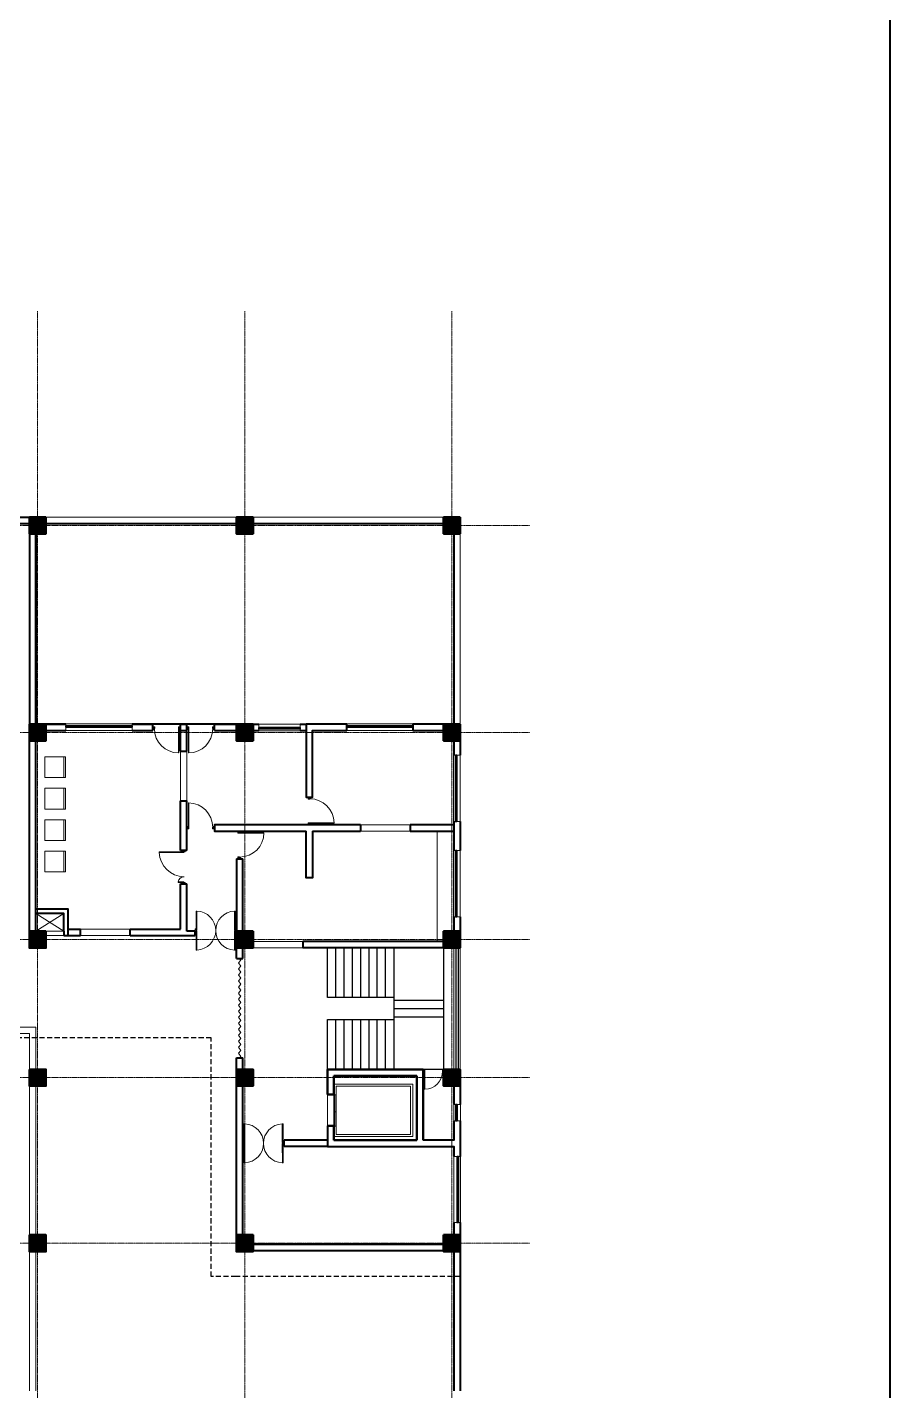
# Model space of a CAD drawing. Header units: millimetres. Extents: x 2399484 to 3337895, y 3598750 to 3969149.
# Drawn here: x 2586544 to 2617776, y 3655675 to 3705062 of the extents above; entities that cross this region are included whole.
import ezdxf

# ---------------------------------------------------------------- set-up
doc = ezdxf.new("R2010")
doc.units = ezdxf.units.MM
doc.header["$MEASUREMENT"] = 0
doc.linetypes.add('CENTER', pattern=[2, 1.25, -0.25, 0.25, -0.25])
doc.linetypes.add('DASHED', pattern=[0.75, 0.5, -0.25])
for name, color, linetype, lineweight in [('centreline', 52, 'CENTER', 5), ('Column-0.5', 14, 'Continuous', 50), ('door', 41, 'Continuous', 5), ('Door Opening-0.09', 253, 'Continuous', 9), ('Furniture Hospital-0.09', 44, 'Continuous', 9), ('Hatch', 9, 'Continuous', 9), ('hidden lines', 205, 'DASHED', 5), ('Sill Level', 140, 'Continuous', 20), ('stairs', 6, 'Continuous', 25), ('WALL 0.2', 7, 'Continuous', 20), ('wall 0.4', 7, 'Continuous', 40), ('Wall-0.5', 7, 'Continuous', 50), ('WINDOW', 152, 'Continuous', 30), ('Windows Plan', 152, 'Continuous', 35)]:
    doc.layers.add(name, color=color, linetype=linetype, lineweight=lineweight)
doc.linetypes.add('ZIGZAG', pattern='A,0.0001,-0.2,[131,ltypeshp.shx,S=0.2,R=0,X=-0.2,Y=0],-0.4,[131,ltypeshp.shx,S=0.2,R=180,X=0.2,Y=0],-0.2', length=0.8001)

# ---------------------------------------------------------------- blocks, each defined once
blk = doc.blocks.new('2ft column')
at = {"layer": 'Hatch', "ltscale": 5}
h = blk.add_hatch(color=256, dxfattribs=at)
h.dxf.hatch_style = 1
h.paths.add_polyline_path([(2207385, 4176559), (2207985, 4176559), (2207985, 4175959), (2207385, 4175959)])
at = {"layer": 'Column-0.5', "ltscale": 5}
blk.add_lwpolyline([(2207385, 4176559), (2207985, 4176559), (2207985, 4175959), (2207385, 4175959)], close=True, dxfattribs=at)
at = {"layer": 'Defpoints', "ltscale": 5}
for points in [[(2207985, 4176559), (2207385, 4175959)], [(2207985, 4175959), (2207385, 4176559)]]:
    blk.add_lwpolyline(points, dxfattribs=at)
blk = doc.blocks.new("door 3'3")
at = {"layer": 'door'}
for p, q in [((82769.4, -31237.4), (82769.4, -31203.4)), ((82769.8, -31203.4), (82769.4, -31203.4)), ((82769.8, -31237.4), (82769.8, -31203.4))]:
    blk.add_line(p, q, dxfattribs=at)
at = {"layer": 'door', "ltscale": 80}
for points in [[(82769.8, -31239.8), (82767.4, -31239.8), (82767.4, -31239.4), (82766.9, -31239.4), (82766.9, -31236.4), (82767.4, -31236.4), (82767.4, -31235.9), (82769.4, -31235.9), (82769.4, -31237.4), (82769.8, -31237.4)], [(82802.9, -31239.8), (82805.4, -31239.8), (82805.4, -31239.4), (82805.9, -31239.4), (82805.9, -31236.4), (82805.4, -31236.4), (82805.4, -31235.9), (82803.4, -31235.9), (82803.4, -31237.4), (82802.9, -31237.4)]]:
    blk.add_lwpolyline(points, close=True, dxfattribs=at)
blk.add_arc((82769.4, -31237.4), 34, 0, 89.2047, dxfattribs=at)
at = {"layer": 'Hatch'}
for centre, radius, start, end in [((82767.7, -31239.9), 2.68, 36.7582, 107.5329), ((82767.3, -31240.3), 1.96, 14.7681, 101.3525), ((82757.2, -31236.2), 10.6, 342.6842, 1.6014), ((82764.4, -31235.9), 4.57, 311.0325, 0.2101), ((82768.1, -31239.1), 3.04, 64.8198, 103.5348), ((82767.3, -31236.1), 3.25, 271.0473, 321.5319), ((82805.1, -31239.9), 2.68, 72.4671, 143.2418), ((82805.5, -31236.1), 3.25, 218.4681, 268.9527), ((82804.7, -31239.1), 3.04, 76.4652, 115.1802), ((82805.5, -31240.3), 1.96, 78.6475, 165.2319), ((82808.4, -31235.9), 4.57, 179.7899, 228.9675), ((82815.6, -31236.2), 10.6, 178.3986, 197.3158)]:
    blk.add_arc(centre, radius, start, end, dxfattribs=at)
blk = doc.blocks.new('MAIN DOOR')
at = {"layer": 'door', "ltscale": 1000}
for points in [[(2346.1, 190.6), (2346.1, 188.5)], [(2348.9, 188.1), (2347.4, 188.1), (2347.4, 188.5), (2346.1, 188.5), (2346.1, 190.6), (2350.2, 190.6)], [(2347.4, 188.1), (2348.9, 188.1), (2348.9, 188.5), (2350.2, 188.5), (2350.2, 190.6), (2346.1, 190.6)], [(2350.2, 190.6), (2350.2, 188.5)], [(2313.4, 120.7), (2347.3, 120.7), (2347.3, 121.9), (2313.4, 121.9), (2313.4, 120.7)], [(2348.8, 121.1), (2347.3, 121.1), (2347.3, 120.7), (2346, 120.7), (2346, 118.6), (2350.1, 118.6)], [(2347.3, 121.1), (2348.8, 121.1), (2348.8, 120.7), (2350.1, 120.7), (2350.1, 118.6), (2346, 118.6)], [(2346, 118.6), (2346, 120.7)], [(2381.3, 120.7), (2348.8, 120.7), (2348.8, 121.9), (2381.3, 121.9), (2381.3, 120.7)], [(2350.1, 118.6), (2350.1, 120.7)]]:
    blk.add_lwpolyline(points, dxfattribs=at)
for points in [[(2313.5, 188.5), (2347.4, 188.5), (2347.4, 187.3), (2313.5, 187.3)], [(2381.3, 188.5), (2348.9, 188.5), (2348.9, 187.3), (2381.3, 187.3)]]:
    blk.add_lwpolyline(points, close=True, dxfattribs=at)
at = {"layer": 'Door Opening-0.09', "ltscale": 1000}
for centre, start, end in [((2347.4, 188.5), 182.1168, 357.8826), ((2347.3, 120.7), 2.1167, 177.8826)]:
    blk.add_arc(centre, 33.9, start, end, dxfattribs=at)
at = {"layer": 'WINDOW', "ltscale": 5}
blk.add_line((2350.1, 190.6), (2350.1, 190.6), dxfattribs=at)
blk = doc.blocks.new('d1')
at = {"layer": 'door'}
for p, q in [((2442.7, 10746.2), (2408.3, 10746.2)), ((2408.3, 10746.2), (2408.3, 10745.7)), ((2442.7, 10745.7), (2408.3, 10745.7))]:
    blk.add_line(p, q, dxfattribs=at)
at = {"layer": 'door', "ltscale": 80}
for points in [[(2445, 10779.7), (2445, 10782), (2444.6, 10782), (2444.6, 10782.4), (2441.8, 10782.4), (2441.8, 10782), (2441.4, 10782), (2441.4, 10780.1), (2442.7, 10780.1), (2442.7, 10779.7)], [(2445, 10746.2), (2445, 10743.9), (2444.6, 10743.9), (2444.6, 10743.4), (2441.8, 10743.4), (2441.8, 10743.9), (2441.4, 10743.9), (2441.4, 10745.7), (2442.7, 10745.7), (2442.7, 10746.2)]]:
    blk.add_lwpolyline(points, close=True, dxfattribs=at)
at = {"layer": 'Door Opening-0.09', "ltscale": 80}
blk.add_arc((2442.7, 10745.7), 34.4, 90, 179.274, dxfattribs=at)
at = {"layer": 'hidden lines'}
for centre, radius, start, end in [((2441.6, 10791.4), 9.82, 268.3986, 287.3158), ((2441.4, 10784.8), 4.22, 269.7899, 318.9675), ((2444.3, 10781.3), 2.81, 166.4652, 205.1802), ((2445, 10781.7), 2.48, 162.4671, 233.2418), ((2441.6, 10782), 3, 308.4681, 358.9527), ((2445.5, 10782.1), 1.81, 168.6475, 255.2319), ((2441.4, 10741.1), 4.22, 41.0325, 90.2101), ((2441.6, 10734.5), 9.82, 72.6842, 91.6014), ((2444.3, 10744.5), 2.81, 154.8198, 193.5348), ((2445, 10744.2), 2.48, 126.7582, 197.5329), ((2441.6, 10743.8), 3, 1.0473, 51.5319), ((2445.5, 10743.8), 1.81, 104.7681, 191.3525)]:
    blk.add_arc(centre, radius, start, end, dxfattribs=at)
blk = doc.blocks.new("door 5'")
at = {"layer": 'door', "ltscale": 1000}
for points in [[(2177525, 4317078), (2177525, 4317062), (2177516, 4317062), (2177516, 4317020), (2177473, 4317020), (2177474, 4317105)], [(2177525, 4317062), (2177525, 4317105), (2177474, 4317105), (2177473, 4317020)], [(2177473, 4317020), (2177516, 4317020)], [(2177474, 4317105), (2177516, 4317105)], [(2178697, 4316120), (2178697, 4317060), (2178671, 4317060), (2178671, 4316120), (2178697, 4316120)], [(2178689, 4317076), (2178689, 4317060), (2178697, 4317060), (2178697, 4317018), (2178740, 4317018), (2178740, 4317104)], [(2178689, 4317060), (2178689, 4317104), (2178740, 4317104), (2178740, 4317018)], [(2178740, 4317018), (2178697, 4317018)]]:
    blk.add_lwpolyline(points, dxfattribs=at)
blk.add_lwpolyline([(2177516, 4316839), (2177516, 4317062), (2177543, 4317062), (2177543, 4316839)], close=True, dxfattribs=at)
at = {"layer": 'Door Opening-0.09', "ltscale": 1000}
for centre, radius, start, end in [((2177516, 4317062), 224, 276.6944, 2.344), ((2178697, 4317076), 957, 180.3416, 268.4244)]:
    blk.add_arc(centre, radius, start, end, dxfattribs=at)
at = {"layer": 'WINDOW', "ltscale": 5}
blk.add_line((2177474, 4317104), (2177474, 4317104), dxfattribs=at)
blk = doc.blocks.new('w1')
at = {"layer": 'Sill Level'}
blk.add_lwpolyline([(2460641, 3827503), (2460641, 3825103), (2460401, 3825103), (2460401, 3827503)], close=True, dxfattribs=at)
at = {"layer": 'Windows Plan'}
blk.add_lwpolyline([(2460521, 3825103), (2460521, 3827503), (2460473, 3827503), (2460473, 3825103)], close=True, dxfattribs=at)
blk = doc.blocks.new('w2')
at = {"layer": 'Sill Level'}
blk.add_lwpolyline([(2444138, 3818930), (2445638, 3818930), (2445638, 3818690), (2444138, 3818690)], close=True, dxfattribs=at)
at = {"layer": 'Windows Plan'}
blk.add_lwpolyline([(2445638, 3818810), (2444138, 3818810), (2444138, 3818762), (2445638, 3818762)], close=True, dxfattribs=at)
blk = doc.blocks.new('v2')
at = {"layer": 'Sill Level'}
blk.add_lwpolyline([(2448277, 3818910), (2448877, 3818910), (2448877, 3818670), (2448277, 3818670)], close=True, dxfattribs=at)
at = {"layer": 'Windows Plan'}
blk.add_lwpolyline([(2448877, 3818790), (2448277, 3818790), (2448277, 3818743), (2448877, 3818743)], close=True, dxfattribs=at)

msp = doc.modelspace()

# ---------------------------------------------------------------- linework, layer by layer
at = {"layer": 'centreline', "ltscale": 5}
for p, q in [((2586918.8, 3694774.4), (2586918.8, 3652468)), ((2586918.8, 3694774.4), (2586918.8, 3652468)), ((2594418.8, 3694774.4), (2594418.8, 3652468)), ((2594418.8, 3694774.4), (2594418.8, 3652468)), ((2601918.8, 3694774.4), (2601918.8, 3652468)), ((2601918.8, 3694774.4), (2601918.8, 3652468)), ((2604746, 3687016.3), (2560402.6, 3687016.3)), ((2604746, 3687016.3), (2560402.6, 3687016.3)), ((2604746, 3679516.3), (2560402.6, 3679516.3)), ((2604746, 3679516.3), (2560402.6, 3679516.3)), ((2604746, 3672016.3), (2578368.8, 3672016.3)), ((2604146, 3672016.3), (2578368.8, 3672016.3)), ((2604746, 3672016.3), (2578368.8, 3672016.3)), ((2604146, 3672016.3), (2578368.8, 3672016.3)), ((2604746, 3667016.3), (2582832.4, 3667016.3)), ((2604746, 3667016.3), (2582832.4, 3667016.3)), ((2604746, 3661016.3), (2582832.4, 3661016.3)), ((2604746, 3661016.3), (2582832.4, 3661016.3))]:
    msp.add_line(p, q, dxfattribs=at)
at = {"layer": 'Furniture Hospital-0.09', "ltscale": 5}
for p, q in [((2597648.8, 3666779.6), (2597648.8, 3666396.3)), ((2597725.5, 3666702.9), (2597725.5, 3666396.3)), ((2600425.2, 3666702.9), (2597725.5, 3666702.9)), ((2600425.2, 3664956.3), (2600425.2, 3666702.9)), ((2597648.8, 3666396.3), (2597725.5, 3666396.3)), ((2597687.2, 3666396.3), (2597687.2, 3665262.9)), ((2597687.2, 3665782.9), (2597648.8, 3665782.9)), ((2597725.5, 3665782.9), (2597687.2, 3665782.9)), ((2597648.8, 3665262.9), (2597648.8, 3664879.6)), ((2597648.8, 3665262.9), (2597725.5, 3665262.9)), ((2597725.5, 3665262.9), (2597725.5, 3664956.3)), ((2597648.8, 3664879.6), (2600501.8, 3664879.6)), ((2597725.5, 3664956.3), (2600425.2, 3664956.3))]:
    msp.add_line(p, q, dxfattribs=at)
at = {"layer": 'Furniture Hospital-0.09'}
for points in [[(2587931.3, 3677886.1), (2587931.3, 3678636.1), (2587181.3, 3678636.1), (2587181.3, 3677886.1), (2587931.3, 3677886.1)], [(2587863, 3678636.1), (2587863, 3677886.1)], [(2587931.3, 3676746.2), (2587931.3, 3677496.2), (2587181.3, 3677496.2), (2587181.3, 3676746.2), (2587931.3, 3676746.2)], [(2587863, 3677496.2), (2587863, 3676746.2)], [(2587931.3, 3675606.4), (2587931.3, 3676356.4), (2587181.3, 3676356.4), (2587181.3, 3675606.4), (2587931.3, 3675606.4)], [(2587863, 3676356.4), (2587863, 3675606.4)], [(2587931.3, 3674466.5), (2587931.3, 3675216.5), (2587181.3, 3675216.5), (2587181.3, 3674466.5), (2587931.3, 3674466.5)], [(2587863, 3675216.5), (2587863, 3674466.5)]]:
    msp.add_lwpolyline(points, dxfattribs=at)
at = {"layer": 'Furniture Hospital-0.09', "ltscale": 5}
for points in [[(2597648.8, 3666779.6), (2600501.8, 3666779.6), (2600501.8, 3664879.6)], [(2597648.8, 3665262.9), (2597648.8, 3666396.3)], [(2597725.5, 3666396.3), (2597725.5, 3665262.9)]]:
    msp.add_lwpolyline(points, dxfattribs=at)
at = {"layer": 'Hatch', "ltscale": 5}
for points in [[(2587868.8, 3672966.3), (2586848.8, 3672316.3)], [(2586848.8, 3672966.3), (2587868.8, 3672316.3)]]:
    msp.add_lwpolyline(points, dxfattribs=at)
at = {"layer": 'stairs', "linetype": 'DASHED', "ltscale": 366}
msp.add_lwpolyline([(2602218.8, 3660716.3), (2602218.8, 3659816.3), (2594107.5, 3659816.3), (2593207.5, 3659816.3), (2593207.5, 3668457.1), (2558057.6, 3668457.1), (2558057.6, 3671787.9)], dxfattribs=at)
at = {"layer": 'stairs', "ltscale": 5}
for points in [[(2599818.8, 3669916.3), (2597418.8, 3669916.3), (2597418.8, 3671716.3)], [(2597718.8, 3669916.3), (2597718.8, 3671716.3)], [(2598018.8, 3669916.3), (2598018.8, 3671716.3)], [(2598318.8, 3669916.3), (2598318.8, 3671716.3)], [(2598618.8, 3669916.3), (2598618.8, 3671716.3)], [(2598918.8, 3669916.3), (2598918.8, 3671716.3)], [(2599218.8, 3669916.3), (2599218.8, 3671716.3)], [(2599518.8, 3669916.3), (2599518.8, 3671716.3)], [(2599818.8, 3671716.3), (2599818.8, 3667316.3)], [(2601618.8, 3671716.3), (2601618.8, 3667316.3), (2600878.6, 3667316.3)], [(2599818.8, 3669816.3), (2601618.8, 3669816.3)], [(2599818.8, 3669516.3), (2601618.8, 3669516.3)], [(2597418.8, 3667316.3), (2597418.8, 3669116.3), (2599818.8, 3669116.3)], [(2597718.8, 3667316.3), (2597718.8, 3669116.3)], [(2598018.8, 3667316.3), (2598018.8, 3669116.3)], [(2598318.8, 3667316.3), (2598318.8, 3669116.3)], [(2598618.8, 3667316.3), (2598618.8, 3669116.3)], [(2598918.8, 3667316.3), (2598918.8, 3669116.3)], [(2599218.8, 3667316.3), (2599218.8, 3669116.3)], [(2599518.8, 3667316.3), (2599518.8, 3669116.3)], [(2599818.8, 3669216.3), (2601618.8, 3669216.3)]]:
    msp.add_lwpolyline(points, dxfattribs=at)
at = {"layer": 'WALL 0.2', "ltscale": 5}
for p, q in [((2587218.8, 3687316.3), (2601618.8, 3687316.3)), ((2587218.8, 3687086.3), (2601618.8, 3687086.3)), ((2601988.8, 3686716.3), (2601988.8, 3679816.3)), ((2602218.8, 3686716.3), (2602218.8, 3679816.3)), ((2601388.8, 3675946.3), (2601388.8, 3671946.3)), ((2558057.6, 3668616.3), (2586618.8, 3668616.3)), ((2558287.6, 3668846.3), (2586848.8, 3668846.3)), ((2586618.8, 3668616.3), (2586618.8, 3655675.3)), ((2586848.8, 3668846.3), (2586848.8, 3655675.3)), ((2597418.8, 3666401.3), (2597418.8, 3665268)), ((2597648.8, 3665268), (2597648.8, 3666401.3))]:
    msp.add_line(p, q, dxfattribs=at)
for points in [[(2594718.8, 3687316.3), (2601618.8, 3687316.3)], [(2592088.8, 3677047.5), (2592088.8, 3678847.5)], [(2592318.8, 3677047.5), (2592318.8, 3678847.5)], [(2598611, 3676176.3), (2600411, 3676176.3)], [(2598611, 3675946.3), (2598611, 3675946.3)], [(2598611, 3675946.3), (2600411, 3675946.3)], [(2587218.8, 3672316.3), (2587868.8, 3672316.3)], [(2587218.8, 3672166.3), (2587868.8, 3672166.3)], [(2590268, 3672396.3), (2588468, 3672396.3)], [(2590268, 3672166.3), (2588468, 3672166.3)], [(2594718.8, 3671946.3), (2596518.8, 3671946.3)], [(2594718.8, 3671716.3), (2594718.8, 3671716.3)], [(2594718.8, 3671716.3), (2596518.8, 3671716.3)], [(2601988.8, 3671716.3), (2601988.8, 3667316.3)], [(2602218.8, 3671716.3), (2602218.8, 3667316.3)]]:
    msp.add_lwpolyline(points, dxfattribs=at)
at = {"layer": 'wall 0.4', "ltscale": 5}
for p, q in [((2585568.6, 3687316.3), (2587218.8, 3687316.3)), ((2585568.6, 3687086.3), (2587218.8, 3687086.3)), ((2586618.8, 3686716.3), (2586618.8, 3679816.3)), ((2586848.8, 3686716.3), (2586848.8, 3679816.3)), ((2586848.8, 3686716.3), (2586848.8, 3681086.3)), ((2586848.8, 3680856.3), (2586848.8, 3679816.3)), ((2592088.8, 3678847.5), (2592088.8, 3679586.3)), ((2592318.8, 3678847.5), (2592318.8, 3679816.3)), ((2598111.7, 3679585.8), (2598111.7, 3679816)), ((2600511.7, 3679585.9), (2601618.8, 3679586.3)), ((2586618.8, 3672316.3), (2586618.8, 3679216.3)), ((2586848.8, 3672316.3), (2586848.8, 3679216.3)), ((2601988.8, 3679216.3), (2601988.8, 3678691.3)), ((2602218.8, 3679216.3), (2602218.8, 3678691.3)), ((2592088.8, 3678847.5), (2592318.8, 3678847.5)), ((2592088.8, 3675239.2), (2592088.8, 3677047.5)), ((2592088.8, 3677047.5), (2592318.8, 3677047.5)), ((2592318.8, 3675239.2), (2592318.8, 3677047.5)), ((2598611, 3676176.3), (2596872.8, 3676176.4)), ((2596872.8, 3675946.4), (2598611, 3675946.4)), ((2598611, 3676176.3), (2598611, 3675946.3)), ((2601887.2, 3676176.3), (2600411, 3676176.3)), ((2600411, 3676176.3), (2600411, 3675946.3)), ((2600411, 3675946.3), (2601988.8, 3675946.3)), ((2601988.8, 3676291.3), (2601988.8, 3675241.3)), ((2601988.8, 3675946.3), (2601988.8, 3675241.3)), ((2602218.8, 3676291.3), (2602218.8, 3675241.3)), ((2592318.8, 3675239.2), (2592088.8, 3675239.2)), ((2594118.9, 3674946.5), (2594348.9, 3674946.5)), ((2592088.8, 3672396.3), (2592088.8, 3674039.2)), ((2592088.8, 3674039.2), (2592318.8, 3674039.2)), ((2592318.8, 3672316.3), (2592318.8, 3674039.2)), ((2601988.8, 3672841.3), (2601988.8, 3672316.3)), ((2601988.8, 3672841.3), (2601988.8, 3672316.3)), ((2602218.8, 3672841.3), (2602218.8, 3672316.3)), ((2588018.8, 3672396.3), (2588468, 3672396.3)), ((2588468, 3672166.3), (2588468, 3672396.3)), ((2590268, 3672396.3), (2592088.8, 3672396.3)), ((2590268, 3672166.3), (2590268, 3672396.3)), ((2592618.8, 3672166.3), (2592618.8, 3672316.3)), ((2594718.8, 3671946.3), (2594718.8, 3671716.3)), ((2596518.8, 3671946.3), (2596518.8, 3671716.3)), ((2594118.8, 3671329.1), (2594348.8, 3671329.1)), ((2594118.8, 3667729.1), (2594348.8, 3667729.1)), ((2602218.8, 3666716.3), (2602218.8, 3666048.7)), ((2602218.8, 3665448.7), (2602218.8, 3664164.4)), ((2597418.8, 3664746.3), (2595848.9, 3664753.7)), ((2597418.8, 3664516.3), (2595848.9, 3664523.7)), ((2602218.8, 3661764.4), (2602218.8, 3655675.3)), ((2600188.8, 3660968.5), (2594718.8, 3660968.5)), ((2600418.8, 3660738.5), (2594718.8, 3660738.5)), ((2601618.8, 3660968.5), (2600188.8, 3660968.5)), ((2601618.8, 3660738.5), (2600418.8, 3660738.5)), ((2601988.8, 3660716.3), (2601988.8, 3655675.3))]:
    msp.add_line(p, q, dxfattribs=at)
msp.add_lwpolyline([(2419715.1, 3708180), (2617775.6, 3708180), (2617775.6, 3629865.1), (2419715.1, 3629865.1)], close=True, dxfattribs=at)
for points in [[(2587937, 3679816.3), (2586848.8, 3679816.3), (2586848.8, 3687086.3), (2601988.8, 3687086.3), (2601988.8, 3679816.3), (2600511.7, 3679816.3), (2600511.7, 3679585.9)], [(2586618.8, 3686716.3), (2586618.8, 3679816.3)], [(2587218.8, 3679816.3), (2587937, 3679816.3)], [(2587218.8, 3679586.3), (2587937, 3679586.3)], [(2590337, 3679816.3), (2591088.8, 3679816.3)], [(2594718.8, 3679816.3), (2590337, 3679816.3)], [(2590337, 3679586.3), (2591088.8, 3679586.3)], [(2591088.8, 3679585.7), (2591088.8, 3679815.7)], [(2592088.8, 3679816.3), (2592318.8, 3679816.3)], [(2592088.8, 3679586.3), (2592088.8, 3679816.3)], [(2592088.8, 3679586.3), (2592318.8, 3679586.3)], [(2593318.7, 3679816.3), (2594118.8, 3679816.3)], [(2593318.7, 3679586.3), (2593318.7, 3679816.3)], [(2593318.7, 3679586.3), (2594118.8, 3679586.3)], [(2594925.9, 3679806), (2594718.8, 3679806)], [(2594925.9, 3679575.8), (2594718.8, 3679575.8)], [(2596642.8, 3679806), (2596425.9, 3679806)], [(2596641.7, 3679575.8), (2596425.9, 3679575.8)], [(2598111.7, 3679816), (2596642.8, 3679816.2), (2596642.8, 3677176.2), (2596872.8, 3677176.2), (2596872.8, 3679585.9), (2598111.7, 3679585.8)], [(2601988.8, 3679216.3), (2601988.8, 3678691.3)], [(2602218.8, 3679216.3), (2602218.8, 3678691.3)], [(2596872.8, 3676176.5), (2593318.8, 3676176.5), (2593318.8, 3675946.5), (2596646.4, 3675946.4)], [(2596872.8, 3675946.4), (2596872.8, 3674248), (2596646.4, 3674248), (2596646.4, 3675946.4)], [(2596872.8, 3676176.4), (2596872.8, 3676176.4)], [(2597539.7, 3676176.3), (2597419.7, 3676176.3)], [(2601988.8, 3676291.3), (2601988.8, 3676176.3), (2600459.8, 3676176.3)], [(2602218.8, 3676291.3), (2602218.8, 3675241.3)], [(2594118.9, 3674946.5), (2594118.8, 3672316.3), (2594348.8, 3672316.3), (2594348.9, 3674946.5)], [(2587868.8, 3672166.3), (2588018.8, 3672166.3), (2588018.8, 3673116.3), (2586848.8, 3673116.3)], [(2587868.8, 3672316.3), (2587868.8, 3672966.3), (2586848.8, 3672966.3)], [(2602218.8, 3672841.3), (2602218.8, 3672316.3)], [(2587868.8, 3672316.3), (2587868.8, 3672166.3)], [(2588018.8, 3672166.3), (2588468, 3672166.3)], [(2590268, 3672166.3), (2592618.8, 3672166.3)], [(2592618.8, 3672316.3), (2592318.8, 3672316.3)], [(2594718.8, 3671946.3), (2594718.8, 3671946.3)], [(2600518.8, 3671946.3), (2596518.8, 3671946.3)], [(2601618.8, 3671946.3), (2597598.1, 3671946.3)], [(2594118.8, 3671329.1), (2594118.8, 3671716.3)], [(2594348.8, 3671329.1), (2594348.8, 3671716.3)], [(2594718.8, 3671716.3), (2594718.8, 3671716.3)], [(2601618.8, 3671716.3), (2596518.8, 3671716.3)], [(2601618.8, 3671716.3), (2597418.8, 3671716.3)], [(2594118.8, 3661316.3), (2594118.8, 3667729.1)], [(2594348.8, 3661316.3), (2594348.8, 3667729.1)], [(2601988.8, 3666716.3), (2601988.8, 3666048.7)], [(2597418.8, 3665268), (2597418.8, 3664516.3), (2601988.8, 3664516.3), (2601988.8, 3664164.4)], [(2601988.8, 3665448.7), (2601988.8, 3664746.3), (2600881.8, 3664746.3)], [(2595848.9, 3664523.7), (2595848.9, 3664753.7)], [(2601988.8, 3661764.4), (2601988.8, 3661316.3)]]:
    msp.add_lwpolyline(points, dxfattribs=at)
at = {"layer": 'Wall-0.5', "ltscale": 5}
for p, q in [((2600881.8, 3667316.3), (2597418.8, 3667316.3)), ((2597418.8, 3667316.3), (2597418.8, 3666401.3)), ((2597648.8, 3666401.3), (2597648.8, 3667086.3)), ((2597648.8, 3667086.3), (2600651.8, 3667086.3)), ((2600651.8, 3667086.3), (2600651.8, 3664746.3)), ((2600881.8, 3667316.3), (2600881.8, 3664746.3)), ((2597418.8, 3666401.3), (2597648.8, 3666401.3)), ((2597648.8, 3665268), (2597418.8, 3665268)), ((2597648.8, 3664746.3), (2597648.8, 3665268)), ((2600651.8, 3664746.3), (2597648.8, 3664746.3))]:
    msp.add_line(p, q, dxfattribs=at)
at = {"layer": 'WINDOW', "ltscale": 5}
for points in [[(2602063.8, 3671716.3), (2602063.8, 3667316.3)], [(2602143.8, 3671716.3), (2602143.8, 3667316.3)]]:
    msp.add_lwpolyline(points, dxfattribs=at)
at = {"layer": 'WINDOW', "linetype": 'ZIGZAG', "lineweight": 20, "ltscale": 0.5}
for points in [[(2594233.8, 3671329.1), (2594276.2, 3671273.3), (2594191.2, 3671172.3), (2594274.2, 3671052.5), (2594191.2, 3670953.9), (2594274.2, 3670834.1), (2594191.2, 3670735.5), (2594274.2, 3670615.7), (2594191.2, 3670517.1), (2594274.2, 3670397.3), (2594191.2, 3670298.7), (2594274.2, 3670178.9), (2594191.2, 3670080.3), (2594233.8, 3670018.8)], [(2594233.8, 3670018.8), (2594276.2, 3669963), (2594191.2, 3669862), (2594274.2, 3669742.2), (2594191.2, 3669643.6), (2594274.2, 3669523.8), (2594191.2, 3669425.2), (2594274.2, 3669305.4), (2594191.2, 3669206.8), (2594274.2, 3669087), (2594191.2, 3668988.4), (2594274.2, 3668868.6), (2594191.2, 3668770), (2594233.8, 3668708.5)], [(2594233.8, 3668708.5), (2594276.2, 3668652.7), (2594191.2, 3668551.7), (2594274.2, 3668431.8), (2594191.2, 3668333.3), (2594274.2, 3668213.5), (2594191.2, 3668114.9), (2594274.2, 3667995.1), (2594191.2, 3667896.5), (2594274.2, 3667776.7), (2594234.2, 3667729.1)]]:
    msp.add_lwpolyline(points, dxfattribs=at)

# ---------------------------------------------------------------- block references
at = {"layer": 'door', "xscale": -0.9473750180788149, "yscale": 0.9473750180788149, "zscale": 0.9473750180788149, "rotation": 270.0040133245631}
msp.add_blockref("door 5'", (-1497515.8, 1610868.7), dxfattribs=at)
at = {"layer": 'Door Opening-0.09'}
for name, p, xscale, yscale, zscale, rotation in [('d1', (2867597.5, 3617184.6), 25.64102998076803, 25.64102998076803, 25.64102998076803, 90.03301536802395), ('d1', (2316810.1, 3617184.6), -25.64102998076803, 25.64102998076803, 25.64102998076803, 269.9669846319761), ('d1', (2316810.2, 3738557.5), 25.64102998076803, 25.64102998076803, 25.64102998076803, 270.0330153680241), ('d1', (2659249.1, 3400667.6), -25.64102998076803, 25.64102998076803, 25.64102998076803, 359.9669846319761), ('d1', (2656707.1, 3951455.1), 25.64102998076803, 25.64102998076803, 25.64102998076803, 180.0330153680241), ('MAIN DOOR', (2596632, 3623443.1), 20.83332896922157, 20.83332896922157, 20.83332896922157, 90.04973591478812), ("door 3'3", (1008794.1, 3067614.9), -19.23084603733906, 19.23084603733906, 19.23084603733906, 179.9608081480045), ('MAIN DOOR', (2598362.1, 3615736.5), 20.83332896922158, 20.83332896922158, 20.83332896922158, 90.04973591478812)]:
    msp.add_blockref(name, p, dxfattribs=dict(at, xscale=xscale, yscale=yscale, zscale=zscale, rotation=rotation))
at = {"layer": 'Hatch', "xscale": -1}
for p in [(4794603.7, -489242.2), (4794603.7, -489242.2), (4802103.7, -489242.2), (4809603.7, -489242.2), (4794603.7, -496742.2), (4794603.7, -496742.2), (4802103.7, -496742.2), (4802103.7, -496742.2), (4809603.7, -496742.2), (4809603.7, -496742.2), (4794603.7, -504242.2), (4794603.7, -504242.2), (4802103.7, -504242.2), (4802103.7, -504242.2), (4809603.7, -504242.2), (4809603.7, -504242.2)]:
    msp.add_blockref('2ft column', p, dxfattribs=at)
at = {"layer": 'Hatch'}
for p in [(379233.9, -509242.2), (379233.9, -509242.2), (386733.9, -509242.2), (386733.9, -509242.2), (394233.9, -509242.2), (394233.9, -509242.2), (379233.9, -515242.2), (379233.9, -515242.2), (386733.9, -515242.2), (386733.9, -515242.2), (394233.9, -515242.2), (394233.9, -515242.2)]:
    msp.add_blockref('2ft column', p, dxfattribs=at)
at = {"layer": 'wall 0.4'}
for name, p, rotation in [('w1', (-1237165.9, 6140227.3), 270), ('w1', (-1226991.2, 6140226.8), 270), ('v2', (-1216681.6, 6114325.3), 270), ('w1', (5062629.9, 7489267.3), 180)]:
    msp.add_blockref(name, p, dxfattribs=dict(at, rotation=rotation))
for name, p in [('w2', (150788.2, -139114.6)), ('w1', (141577.8, -148811.6)), ('w1', (141577.8, -152261.6))]:
    msp.add_blockref(name, p, dxfattribs=at)

doc.saveas('drawing.dxf')
